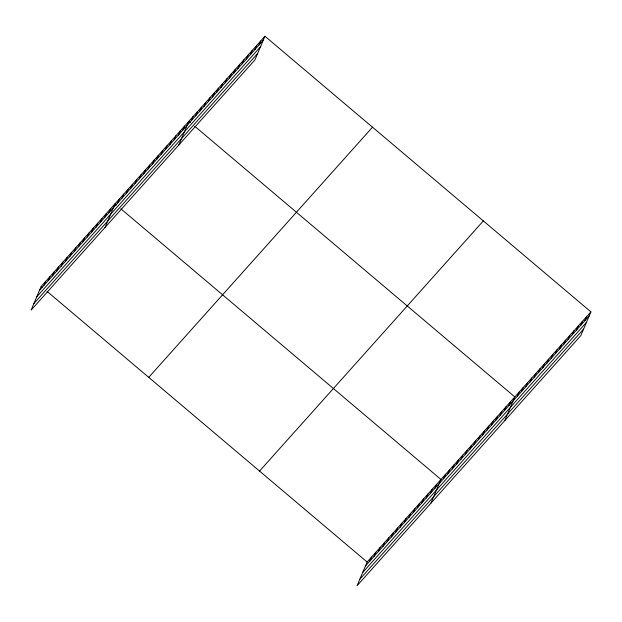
<?xml version="1.0" encoding="UTF-8"?>
<svg xmlns="http://www.w3.org/2000/svg" width="622" height="622" viewBox="0 0 622 622"><rect width="100%" height="100%" fill="white"/><g stroke="black" fill="none" stroke-linecap="round" stroke-linejoin="round"><path stroke-width="0.93" d="M264.949 36.247L41.169 286.408L31.1 310.129L254.872 59.969L264.949 36.247L590.9 311.871L580.831 335.592L357.051 585.753L367.128 562.031L590.9 311.871M43.82 285.537L45.515 281.548M48.166 280.678L49.861 276.697M52.512 275.826L54.2 271.837M56.851 270.967L58.546 266.986M61.197 266.115L62.892 262.126M65.543 261.256L67.23 257.267M69.882 256.404L71.577 252.415M74.228 251.545L75.923 247.556M78.574 246.685L80.269 242.704M82.92 241.834L84.608 237.845M87.259 236.974L88.954 232.993M91.605 232.123L93.3 228.134M95.951 227.263L97.638 223.275M100.29 222.412L101.985 218.423M104.636 217.552L106.331 213.564M108.982 212.693L110.669 208.712M104.947 227.582L115.016 203.853L116.477 205.089M117.667 202.982L119.362 199.001M122.013 198.13L123.7 194.142M126.359 193.271L128.046 189.282M130.698 188.419L132.393 184.431M135.044 183.56L136.739 179.571M139.39 178.701L141.077 174.72M143.729 173.849L145.424 169.86M148.075 168.99L149.77 165.009M152.421 164.138L154.108 160.149M156.76 159.279L158.454 155.29M161.106 154.427L162.801 150.438M165.452 149.568L167.139 145.579M169.79 144.708L171.485 140.727M174.137 139.857L175.832 135.868M178.483 134.997L180.178 131.017M182.829 130.146L184.516 126.157M178.794 145.027L188.863 121.298L190.324 122.542M191.397 120.559L193.092 116.578M195.627 115.84L197.314 111.851M199.849 111.113L201.544 107.124M204.078 106.385L205.765 102.397M208.308 101.658L209.995 97.677M212.53 96.939L214.225 92.95M216.759 92.211L218.446 88.223M220.981 87.484L222.676 83.496M225.211 82.757L226.906 78.776M229.44 78.038L231.127 74.049M233.662 73.31L235.357 69.322M237.892 68.583L239.587 64.595M242.121 63.856L243.808 59.875M246.343 59.137L248.038 55.148M250.573 54.409L252.268 50.421M254.802 49.682L256.489 45.694M259.024 44.955L260.719 40.974M369.779 561.161L371.466 557.172M374.117 556.301L375.812 552.313M378.464 551.45L380.159 547.461M382.81 546.59L384.505 542.602M387.156 541.731L388.843 537.75M391.495 536.879L393.19 532.891M395.841 532.02L397.536 528.039M400.187 527.168L401.874 523.18M404.525 522.309L406.22 518.32M408.872 517.457L410.567 513.469M413.218 512.598L414.905 508.609M417.556 507.739L419.251 503.758M421.903 502.887L423.598 498.898M426.249 498.028L427.936 494.047M430.595 493.176L432.282 489.187M434.933 488.317L436.628 484.328M430.898 503.198L440.975 479.476L120.87 208.805M443.626 478.606L445.313 474.617M447.964 473.746L449.659 469.766M452.311 468.895L454.006 464.906M456.657 464.035L458.344 460.055M460.995 459.184L462.69 455.195M465.342 454.324L467.036 450.336M469.688 449.473L471.375 445.484M474.026 444.613L475.721 440.625M478.372 439.754L480.067 435.773M482.719 434.902L484.406 430.914M487.065 430.043L488.752 426.062M491.403 425.191L493.098 421.203M495.75 420.332L497.444 416.343M500.096 415.48L501.783 411.492M504.434 410.621L506.129 406.632M508.78 405.762L510.475 401.781M504.745 420.651L514.814 396.922L194.717 126.25M517.348 396.183L519.043 392.194M521.578 391.456L523.273 387.475M525.808 386.736L527.495 382.748M530.03 382.009L531.724 378.02M534.259 377.282L535.954 373.293M538.489 372.555L540.176 368.574M542.711 367.835L544.405 363.847M546.94 363.108L548.635 359.119M551.17 358.381L552.857 354.392M555.392 353.654L557.087 349.673M559.621 348.934L561.308 344.946M563.843 344.207L565.538 340.218M568.073 339.48L569.768 335.491M572.302 334.753L573.989 330.772M576.524 330.033L578.219 326.045M580.754 325.306L582.449 321.317M584.983 320.579L586.67 316.59M39.481 290.396L263.254 40.236M36.714 296.904L260.486 46.743M33.868 303.622L257.64 53.461M148.736 377.36L372.508 127.199M259.561 471.072L483.333 220.911M365.433 566.012L589.205 315.852M362.665 572.528L586.445 322.367M359.819 579.237L583.591 329.077M41.169 286.408L42.63 287.644M47.023 291.36L367.128 562.031"/></g></svg>
